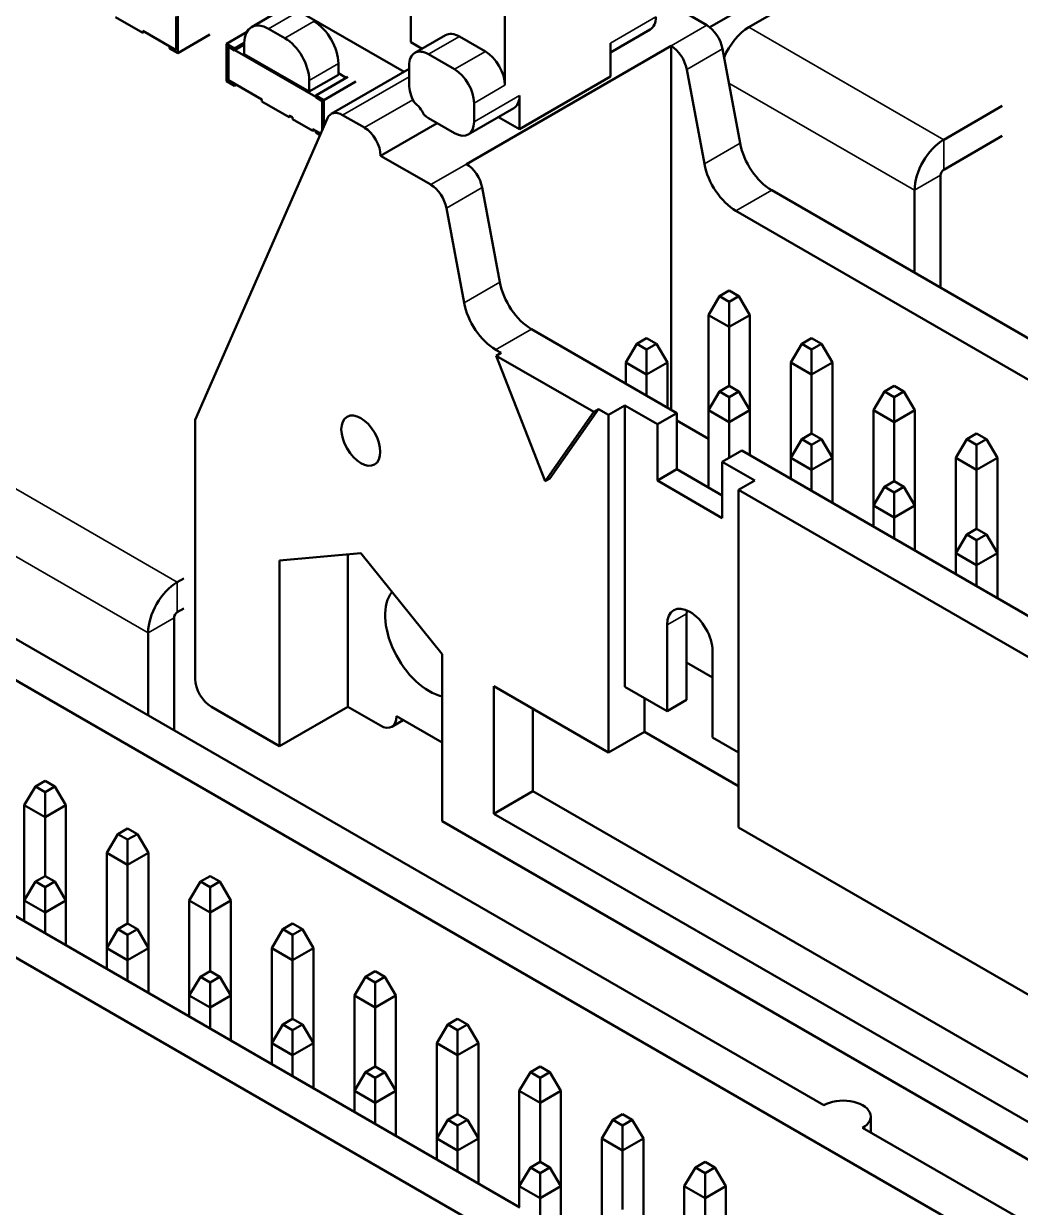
# Model space of a CAD drawing. Header units: millimetres. Extents: x 3100 to 5091, y 868 to 1900.
# Drawn here: x 4049.28 to 4070.98, y 1691.75 to 1717.52 of the extents above; entities that cross this region are included whole.
import ezdxf

# ---------------------------------------------------------------- set-up
doc = ezdxf.new("R2010")
doc.units = ezdxf.units.MM
doc.header["$LTSCALE"] = 1.8
doc.layers.add('외형선(ISO)', color=7, linetype='Continuous', lineweight=50)
doc.layers.add('좁은 외형선(ISO)', color=7, linetype='Continuous', lineweight=35)

msp = doc.modelspace()

# ---------------------------------------------------------------- linework, layer by layer
at = {"layer": '외형선(ISO)'}
for p, q in [((4057.561, 1716.468), (4047.674, 1722.177)), ((4057.705, 1717.115), (4057.705, 1719.488)), ((4059.755, 1718.958), (4059.755, 1716.176)), ((4065.493, 1718.176), (4064.215, 1717.438)), ((4065.069, 1717.441), (4066.342, 1718.176)), ((4064.15, 1717.482), (4063.308, 1717.968)), ((4051.279, 1717.662), (4051.876, 1717.318)), ((4052.597, 1717.671), (4052.597, 1716.936)), ((4052.633, 1716.875), (4052.633, 1717.691)), ((4054.236, 1717.441), (4054.872, 1717.809)), ((4054.611, 1717.404), (4054.965, 1717.2)), ((4062.919, 1717.392), (4062.053, 1716.892)), ((4052.461, 1717.02), (4051.876, 1717.358)), ((4051.876, 1717.358), (4051.876, 1717.318)), ((4053.331, 1717.278), (4052.633, 1716.875)), ((4054.133, 1717.332), (4053.694, 1717.079)), ((4058.465, 1717.267), (4057.794, 1716.88)), ((4059.331, 1716.911), (4058.765, 1717.238)), ((4052.456, 1717.017), (4052.461, 1717.02)), ((4052.456, 1717.017), (4052.456, 1716.977)), ((4052.597, 1716.936), (4052.456, 1717.017)), ((4052.456, 1716.977), (4052.633, 1716.875)), ((4052.461, 1717.02), (4052.597, 1716.942)), ((4053.694, 1716.262), (4053.694, 1717.079)), ((4053.694, 1717.079), (4053.87, 1716.977)), ((4053.87, 1716.936), (4053.729, 1717.017)), ((4053.729, 1717.017), (4053.729, 1716.282)), ((4053.735, 1716.285), (4053.735, 1717.014)), ((4053.87, 1716.977), (4054.081, 1717.098)), ((4053.87, 1716.936), (4053.87, 1716.977)), ((4053.87, 1716.936), (4053.876, 1716.939)), ((4053.876, 1716.939), (4054.081, 1717.057)), ((4053.876, 1716.939), (4055.638, 1715.921)), ((4054.081, 1716.853), (4054.081, 1717.098)), ((4057.953, 1716.972), (4057.705, 1717.115)), ((4058.917, 1714.461), (4063.372, 1717.033)), ((4062.053, 1716.365), (4062.053, 1717.095)), ((4063.372, 1717.033), (4063.372, 1709.113)), ((4064.494, 1716.971), (4064.877, 1714.912)), ((4055.495, 1716.037), (4054.081, 1716.853)), ((4056.131, 1716.649), (4056.131, 1716.404)), ((4058.659, 1716.523), (4058.094, 1716.85)), ((4055.495, 1716.037), (4056.131, 1716.404)), ((4056.336, 1716.359), (4055.638, 1715.956)), ((4055.973, 1715.551), (4057.669, 1716.531)), ((4056.131, 1716.437), (4056.301, 1716.339)), ((4057.669, 1716.605), (4057.669, 1716.197)), ((4062.053, 1716.365), (4060.074, 1715.222)), ((4063.716, 1716.522), (4064.099, 1714.463)), ((4053.87, 1716.16), (4053.694, 1716.262)), ((4053.735, 1716.285), (4053.729, 1716.282)), ((4053.729, 1716.282), (4053.87, 1716.201)), ((4053.876, 1716.204), (4053.735, 1716.285)), ((4053.876, 1716.204), (4053.87, 1716.201)), ((4053.87, 1716.16), (4053.87, 1716.201)), ((4053.911, 1716.184), (4053.87, 1716.16)), ((4054.461, 1715.866), (4053.876, 1716.204)), ((4055.495, 1716.282), (4055.495, 1716.037)), ((4055.815, 1715.854), (4056.513, 1716.257)), ((4054.461, 1715.825), (4054.461, 1715.866)), ((4055.638, 1715.956), (4055.638, 1715.915)), ((4055.638, 1715.956), (4055.815, 1715.854)), ((4055.78, 1715.833), (4055.638, 1715.915)), ((4055.815, 1715.854), (4055.815, 1715.278)), ((4060.074, 1715.222), (4060.074, 1715.952)), ((4054.461, 1715.825), (4055.058, 1715.481)), ((4055.78, 1715.198), (4055.78, 1715.833)), ((4059.949, 1715.677), (4058.959, 1715.106)), ((4059.084, 1715.788), (4059.084, 1715.38)), ((4069.312, 1714.991), (4070.585, 1715.726)), ((4055.895, 1715.461), (4053.013, 1708.888)), ((4055.129, 1715.48), (4055.058, 1715.521)), ((4055.058, 1715.521), (4055.058, 1715.481)), ((4055.129, 1715.439), (4055.129, 1715.48)), ((4055.573, 1715.183), (4055.129, 1715.439)), ((4056.697, 1715.253), (4056.223, 1715.527)), ((4057.051, 1714.64), (4058.284, 1715.352)), ((4058.659, 1715.135), (4058.094, 1715.462)), ((4060.074, 1715.222), (4059.617, 1715.485)), ((4055.643, 1715.183), (4055.573, 1715.224)), ((4055.573, 1715.224), (4055.573, 1715.183)), ((4055.608, 1715.204), (4055.573, 1715.183)), ((4055.638, 1715.18), (4055.643, 1715.183)), ((4055.638, 1715.18), (4055.638, 1715.139)), ((4055.638, 1715.18), (4055.745, 1715.119)), ((4055.731, 1715.086), (4055.638, 1715.139)), ((4055.747, 1715.123), (4055.643, 1715.183)), ((4069.312, 1714.338), (4070.585, 1715.073)), ((4058.14, 1714.012), (4057.051, 1714.64)), ((4069.241, 1711.766), (4069.241, 1714.216)), ((4059.261, 1713.95), (4059.644, 1711.891)), ((4065.564, 1713.889), (4083.383, 1703.601)), ((4068.675, 1712.093), (4068.675, 1713.889)), ((4058.483, 1713.5), (4058.866, 1711.441)), ((4064.786, 1713.44), (4099.203, 1693.57)), ((4064.425, 1711.582), (4064.185, 1711.174)), ((4064.638, 1711.705), (4064.425, 1711.582)), ((4064.425, 1711.582), (4064.638, 1711.46)), ((4064.638, 1711.705), (4064.85, 1711.582)), ((4064.638, 1711.46), (4064.85, 1711.582)), ((4064.638, 1711.46), (4064.638, 1710.913)), ((4065.09, 1711.174), (4064.85, 1711.582)), ((4064.185, 1711.174), (4064.638, 1710.913)), ((4064.185, 1711.174), (4064.185, 1709.1)), ((4065.09, 1711.174), (4064.638, 1710.913)), ((4065.09, 1711.174), (4065.09, 1709.1)), ((4063.499, 1709.039), (4060.332, 1710.868)), ((4064.638, 1709.631), (4064.638, 1710.913)), ((4062.629, 1710.545), (4062.389, 1710.137)), ((4062.629, 1710.545), (4062.841, 1710.668)), ((4062.629, 1710.545), (4062.841, 1710.423)), ((4062.841, 1710.668), (4063.054, 1710.545)), ((4063.054, 1710.545), (4062.841, 1710.423)), ((4063.054, 1710.545), (4063.294, 1710.137)), ((4066.221, 1710.545), (4065.981, 1710.137)), ((4066.434, 1710.668), (4066.221, 1710.545)), ((4066.221, 1710.545), (4066.434, 1710.423)), ((4066.434, 1710.668), (4066.646, 1710.545)), ((4066.434, 1710.423), (4066.646, 1710.545)), ((4066.886, 1710.137), (4066.646, 1710.545)), ((4059.554, 1710.419), (4059.674, 1710.35)), ((4059.674, 1710.35), (4059.568, 1710.288)), ((4059.568, 1710.288), (4061.689, 1709.064)), ((4059.568, 1710.288), (4060.629, 1707.553)), ((4062.841, 1709.876), (4062.841, 1710.423)), ((4066.434, 1710.423), (4066.434, 1709.876)), ((4062.389, 1709.68), (4062.389, 1710.137)), ((4062.841, 1709.876), (4062.389, 1710.137)), ((4063.294, 1710.137), (4062.841, 1709.876)), ((4063.294, 1709.158), (4063.294, 1710.137)), ((4065.981, 1710.137), (4066.434, 1709.876)), ((4065.981, 1710.137), (4065.981, 1708.063)), ((4066.886, 1710.137), (4066.434, 1709.876)), ((4066.886, 1710.137), (4066.886, 1708.063)), ((4062.841, 1709.419), (4062.841, 1709.876)), ((4066.434, 1708.594), (4066.434, 1709.876)), ((4064.425, 1709.509), (4064.185, 1709.1)), ((4064.425, 1709.509), (4064.638, 1709.631)), ((4064.425, 1709.509), (4064.638, 1709.386)), ((4064.85, 1709.509), (4064.638, 1709.631)), ((4064.638, 1709.386), (4064.85, 1709.509)), ((4064.85, 1709.509), (4065.09, 1709.1)), ((4067.777, 1709.1), (4068.018, 1709.509)), ((4068.018, 1709.509), (4068.23, 1709.631)), ((4068.23, 1709.386), (4068.018, 1709.509)), ((4068.23, 1709.631), (4068.442, 1709.509)), ((4068.442, 1709.509), (4068.23, 1709.386)), ((4068.442, 1709.509), (4068.682, 1709.1)), ((4062.368, 1709.203), (4062.014, 1708.998)), ((4063.075, 1708.794), (4062.368, 1709.203)), ((4062.368, 1709.203), (4062.368, 1703.079)), ((4064.638, 1709.386), (4064.638, 1708.839)), ((4068.23, 1708.839), (4068.23, 1709.386)), ((4053.013, 1708.888), (4053.013, 1703.254)), ((4061.689, 1709.064), (4060.629, 1707.553)), ((4060.735, 1707.614), (4061.795, 1709.125)), ((4061.689, 1709.064), (4061.795, 1709.125)), ((4061.795, 1709.125), (4062.014, 1708.998)), ((4062.014, 1701.65), (4062.014, 1708.998)), ((4063.499, 1709.039), (4063.075, 1708.794)), ((4063.499, 1709.039), (4063.499, 1707.814)), ((4064.185, 1707.419), (4064.185, 1709.1)), ((4064.638, 1708.839), (4064.185, 1709.1)), ((4065.09, 1709.1), (4064.638, 1708.839)), ((4065.09, 1708.121), (4065.09, 1709.1)), ((4067.777, 1707.026), (4067.777, 1709.1)), ((4067.777, 1709.1), (4068.23, 1708.839)), ((4068.682, 1709.1), (4068.23, 1708.839)), ((4068.682, 1709.1), (4068.682, 1707.026)), ((4063.075, 1708.794), (4063.075, 1707.57)), ((4063.499, 1708.876), (4064.185, 1708.48)), ((4064.638, 1708.063), (4064.638, 1708.839)), ((4068.23, 1708.839), (4068.23, 1707.557)), ((4066.221, 1708.472), (4065.981, 1708.063)), ((4066.221, 1708.472), (4066.434, 1708.594)), ((4066.434, 1708.349), (4066.221, 1708.472)), ((4066.646, 1708.472), (4066.434, 1708.594)), ((4066.434, 1708.349), (4066.646, 1708.472)), ((4066.886, 1708.063), (4066.646, 1708.472)), ((4069.573, 1708.063), (4069.814, 1708.472)), ((4070.026, 1708.594), (4069.814, 1708.472)), ((4070.026, 1708.349), (4069.814, 1708.472)), ((4070.238, 1708.472), (4070.026, 1708.594)), ((4070.026, 1708.349), (4070.238, 1708.472)), ((4070.478, 1708.063), (4070.238, 1708.472)), ((4064.489, 1707.978), (4064.914, 1708.223)), ((4076.772, 1701.376), (4064.914, 1708.223)), ((4066.434, 1708.349), (4066.434, 1707.802)), ((4070.026, 1708.349), (4070.026, 1707.802)), ((4065.196, 1707.57), (4064.489, 1707.978)), ((4064.489, 1706.753), (4064.489, 1707.978)), ((4066.434, 1707.802), (4065.981, 1708.063)), ((4065.981, 1707.606), (4065.981, 1708.063)), ((4066.886, 1708.063), (4066.434, 1707.802)), ((4066.886, 1707.084), (4066.886, 1708.063)), ((4070.026, 1707.802), (4069.573, 1708.063)), ((4069.573, 1708.063), (4069.573, 1705.989)), ((4070.478, 1708.063), (4070.026, 1707.802)), ((4070.478, 1705.989), (4070.478, 1708.063)), ((4060.629, 1707.553), (4060.735, 1707.614)), ((4063.075, 1707.57), (4063.499, 1707.814)), ((4063.499, 1707.814), (4064.489, 1707.243)), ((4066.434, 1707.802), (4066.434, 1707.345)), ((4070.026, 1706.52), (4070.026, 1707.802)), ((4063.075, 1707.57), (4064.489, 1706.753)), ((4065.196, 1707.57), (4064.843, 1707.365)), ((4064.843, 1707.365), (4075.994, 1700.927)), ((4064.843, 1707.365), (4064.843, 1700.017)), ((4068.018, 1707.435), (4067.777, 1707.026)), ((4068.018, 1707.435), (4068.23, 1707.557)), ((4068.23, 1707.312), (4068.018, 1707.435)), ((4068.23, 1707.557), (4068.442, 1707.435)), ((4068.23, 1707.312), (4068.442, 1707.435)), ((4068.682, 1707.026), (4068.442, 1707.435)), ((4068.23, 1707.312), (4068.23, 1706.765)), ((4067.777, 1707.026), (4067.777, 1706.569)), ((4067.777, 1707.026), (4068.23, 1706.765)), ((4068.23, 1706.765), (4068.682, 1707.026)), ((4068.682, 1707.026), (4068.682, 1706.047)), ((4068.23, 1706.308), (4068.23, 1706.765)), ((4069.814, 1706.398), (4069.573, 1705.989)), ((4069.814, 1706.398), (4070.026, 1706.52)), ((4070.026, 1706.275), (4069.814, 1706.398)), ((4070.026, 1706.52), (4070.238, 1706.398)), ((4070.026, 1706.275), (4070.238, 1706.398)), ((4070.478, 1705.989), (4070.238, 1706.398)), ((4070.026, 1706.275), (4070.026, 1705.728)), ((4054.851, 1705.832), (4056.619, 1705.99)), ((4054.851, 1701.785), (4054.851, 1705.832)), ((4056.336, 1702.642), (4056.336, 1705.964)), ((4056.619, 1705.99), (4058.387, 1703.79)), ((4069.573, 1705.989), (4069.573, 1705.533)), ((4069.573, 1705.989), (4070.026, 1705.728)), ((4070.026, 1705.728), (4070.478, 1705.989)), ((4070.478, 1705.989), (4070.478, 1705.01)), ((4070.026, 1705.271), (4070.026, 1705.728)), ((4052.624, 1705.357), (4052.766, 1705.438)), ((4052.624, 1704.704), (4052.766, 1704.785)), ((4052.553, 1702.132), (4052.553, 1704.581)), ((4063.712, 1704.671), (4063.712, 1703.609)), ((4048.876, 1704.255), (4066.696, 1693.967)), ((4051.988, 1702.458), (4051.988, 1704.255)), ((4063.287, 1704.426), (4063.287, 1702.548)), ((4048.099, 1703.805), (4082.515, 1683.935)), ((4058.387, 1703.79), (4058.387, 1700.152)), ((4064.277, 1701.977), (4064.277, 1703.854)), ((4064.277, 1703.283), (4063.712, 1703.609)), ((4063.712, 1702.793), (4063.712, 1703.609)), ((4059.518, 1700.315), (4059.518, 1703.091)), ((4062.014, 1701.65), (4059.518, 1703.091)), ((4063.287, 1702.548), (4062.368, 1703.079)), ((4062.792, 1702.099), (4062.792, 1702.834)), ((4063.712, 1702.793), (4063.287, 1702.548)), ((4053.367, 1702.642), (4054.851, 1701.785)), ((4056.336, 1702.642), (4054.851, 1701.785)), ((4056.336, 1702.642), (4057.044, 1702.234)), ((4060.367, 1700.805), (4060.367, 1702.601)), ((4057.294, 1702.209), (4057.544, 1702.353)), ((4057.397, 1702.438), (4058.387, 1701.866)), ((4062.792, 1702.099), (4062.014, 1701.65)), ((4064.843, 1700.915), (4062.792, 1702.099)), ((4064.843, 1701.65), (4064.277, 1701.977)), ((4049.534, 1700.911), (4049.293, 1700.503)), ((4049.746, 1701.033), (4049.534, 1700.911)), ((4049.534, 1700.911), (4049.746, 1700.788)), ((4049.746, 1701.033), (4049.958, 1700.911)), ((4049.746, 1700.788), (4049.958, 1700.911)), ((4050.198, 1700.503), (4049.958, 1700.911)), ((4049.746, 1700.788), (4049.746, 1700.241)), ((4059.518, 1700.315), (4060.367, 1700.805)), ((4081.904, 1688.371), (4060.367, 1700.805)), ((4049.293, 1700.503), (4049.746, 1700.241)), ((4049.293, 1700.503), (4049.293, 1698.429)), ((4050.198, 1700.503), (4049.746, 1700.241)), ((4050.198, 1700.503), (4050.198, 1698.429)), ((4049.746, 1698.959), (4049.746, 1700.241)), ((4082.545, 1686.204), (4058.387, 1700.152)), ((4081.138, 1687.833), (4059.518, 1700.315)), ((4051.089, 1699.466), (4051.33, 1699.874)), ((4051.33, 1699.874), (4051.542, 1699.996)), ((4051.542, 1699.751), (4051.33, 1699.874)), ((4051.542, 1699.996), (4051.754, 1699.874)), ((4051.754, 1699.874), (4051.542, 1699.751)), ((4051.754, 1699.874), (4051.994, 1699.466)), ((4064.843, 1700.017), (4083.459, 1689.269)), ((4051.542, 1699.204), (4051.542, 1699.751)), ((4051.089, 1697.392), (4051.089, 1699.466)), ((4051.089, 1699.466), (4051.542, 1699.204)), ((4051.994, 1699.466), (4051.542, 1699.204)), ((4051.994, 1699.466), (4051.994, 1697.392)), ((4051.542, 1699.204), (4051.542, 1697.922)), ((4049.534, 1698.837), (4049.293, 1698.429)), ((4049.534, 1698.837), (4049.746, 1698.959)), ((4049.746, 1698.714), (4049.534, 1698.837)), ((4049.958, 1698.837), (4049.746, 1698.959)), ((4049.746, 1698.714), (4049.958, 1698.837)), ((4050.198, 1698.429), (4049.958, 1698.837)), ((4052.885, 1698.429), (4053.126, 1698.837)), ((4053.338, 1698.959), (4053.126, 1698.837)), ((4053.338, 1698.714), (4053.126, 1698.837)), ((4053.55, 1698.837), (4053.338, 1698.959)), ((4053.338, 1698.714), (4053.55, 1698.837)), ((4053.791, 1698.429), (4053.55, 1698.837)), ((4060.084, 1691.742), (4048.226, 1698.588)), ((4049.746, 1698.714), (4049.746, 1698.167)), ((4053.338, 1698.714), (4053.338, 1698.167)), ((4049.746, 1698.167), (4049.293, 1698.429)), ((4049.293, 1697.972), (4049.293, 1698.429)), ((4050.198, 1698.429), (4049.746, 1698.167)), ((4050.198, 1697.449), (4050.198, 1698.429)), ((4053.338, 1698.167), (4052.885, 1698.429)), ((4052.885, 1698.429), (4052.885, 1696.355)), ((4053.791, 1698.429), (4053.338, 1698.167)), ((4053.791, 1696.355), (4053.791, 1698.429)), ((4049.746, 1698.167), (4049.746, 1697.71)), ((4053.338, 1696.885), (4053.338, 1698.167)), ((4051.33, 1697.8), (4051.542, 1697.922)), ((4051.542, 1697.922), (4051.754, 1697.8)), ((4055.134, 1697.922), (4054.922, 1697.8)), ((4055.346, 1697.8), (4055.134, 1697.922)), ((4048.155, 1697.731), (4059.306, 1691.293)), ((4051.33, 1697.8), (4051.089, 1697.392)), ((4051.542, 1697.677), (4051.33, 1697.8)), ((4051.542, 1697.677), (4051.754, 1697.8)), ((4051.542, 1697.677), (4051.542, 1697.13)), ((4051.994, 1697.392), (4051.754, 1697.8)), ((4054.681, 1697.392), (4054.922, 1697.8)), ((4055.134, 1697.677), (4054.922, 1697.8)), ((4055.134, 1697.677), (4055.346, 1697.8)), ((4055.134, 1697.677), (4055.134, 1697.13)), ((4055.587, 1697.392), (4055.346, 1697.8)), ((4051.089, 1697.392), (4051.089, 1696.935)), ((4051.089, 1697.392), (4051.542, 1697.13)), ((4051.542, 1697.13), (4051.994, 1697.392)), ((4051.994, 1697.392), (4051.994, 1696.412)), ((4055.134, 1697.13), (4054.681, 1697.392)), ((4054.681, 1697.392), (4054.681, 1695.318)), ((4055.587, 1697.392), (4055.134, 1697.13)), ((4055.587, 1695.318), (4055.587, 1697.392)), ((4051.542, 1696.674), (4051.542, 1697.13)), ((4055.134, 1695.849), (4055.134, 1697.13)), ((4053.126, 1696.763), (4053.338, 1696.885)), ((4053.338, 1696.885), (4053.55, 1696.763)), ((4056.93, 1696.885), (4056.718, 1696.763)), ((4057.142, 1696.763), (4056.93, 1696.885)), ((4053.126, 1696.763), (4052.885, 1696.355)), ((4053.338, 1696.641), (4053.126, 1696.763)), ((4053.338, 1696.641), (4053.55, 1696.763)), ((4053.338, 1696.641), (4053.338, 1696.093)), ((4053.791, 1696.355), (4053.55, 1696.763)), ((4056.478, 1696.355), (4056.718, 1696.763)), ((4056.93, 1696.641), (4056.718, 1696.763)), ((4056.93, 1696.641), (4057.142, 1696.763)), ((4056.93, 1696.641), (4056.93, 1696.093)), ((4057.383, 1696.355), (4057.142, 1696.763)), ((4052.885, 1696.355), (4052.885, 1695.898)), ((4052.885, 1696.355), (4053.338, 1696.093)), ((4053.338, 1696.093), (4053.791, 1696.355)), ((4053.791, 1696.355), (4053.791, 1695.375)), ((4056.93, 1696.093), (4056.478, 1696.355)), ((4056.478, 1696.355), (4056.478, 1694.281)), ((4057.383, 1696.355), (4056.93, 1696.093)), ((4057.383, 1694.281), (4057.383, 1696.355)), ((4053.338, 1695.637), (4053.338, 1696.093)), ((4056.93, 1694.812), (4056.93, 1696.093)), ((4054.922, 1695.726), (4055.134, 1695.849)), ((4055.134, 1695.849), (4055.346, 1695.726)), ((4058.726, 1695.849), (4058.514, 1695.726)), ((4058.938, 1695.726), (4058.726, 1695.849)), ((4054.922, 1695.726), (4054.681, 1695.318)), ((4055.134, 1695.604), (4054.922, 1695.726)), ((4055.134, 1695.604), (4055.346, 1695.726)), ((4055.134, 1695.604), (4055.134, 1695.057)), ((4055.587, 1695.318), (4055.346, 1695.726)), ((4058.274, 1695.318), (4058.514, 1695.726)), ((4058.726, 1695.604), (4058.514, 1695.726)), ((4058.726, 1695.604), (4058.938, 1695.726)), ((4058.726, 1695.604), (4058.726, 1695.057)), ((4059.179, 1695.318), (4058.938, 1695.726)), ((4054.681, 1695.318), (4054.681, 1694.861)), ((4054.681, 1695.318), (4055.134, 1695.057)), ((4055.134, 1695.057), (4055.587, 1695.318)), ((4055.587, 1695.318), (4055.587, 1694.338)), ((4058.726, 1695.057), (4058.274, 1695.318)), ((4058.274, 1695.318), (4058.274, 1693.244)), ((4059.179, 1695.318), (4058.726, 1695.057)), ((4059.179, 1693.244), (4059.179, 1695.318)), ((4055.134, 1694.6), (4055.134, 1695.057)), ((4058.726, 1693.775), (4058.726, 1695.057)), ((4056.718, 1694.689), (4056.93, 1694.812)), ((4056.93, 1694.812), (4057.142, 1694.689)), ((4060.522, 1694.812), (4060.31, 1694.689)), ((4060.734, 1694.689), (4060.522, 1694.812)), ((4056.718, 1694.689), (4056.478, 1694.281)), ((4056.93, 1694.567), (4056.718, 1694.689)), ((4056.93, 1694.567), (4057.142, 1694.689)), ((4056.93, 1694.567), (4056.93, 1694.02)), ((4057.383, 1694.281), (4057.142, 1694.689)), ((4060.07, 1694.281), (4060.31, 1694.689)), ((4060.522, 1694.567), (4060.31, 1694.689)), ((4060.522, 1694.567), (4060.734, 1694.689)), ((4060.522, 1694.567), (4060.522, 1694.02)), ((4060.975, 1694.281), (4060.734, 1694.689)), ((4056.478, 1694.281), (4056.478, 1693.824)), ((4056.478, 1694.281), (4056.93, 1694.02)), ((4056.93, 1694.02), (4057.383, 1694.281)), ((4057.383, 1694.281), (4057.383, 1693.301)), ((4060.522, 1694.02), (4060.07, 1694.281)), ((4060.07, 1694.281), (4060.07, 1692.207)), ((4060.975, 1694.281), (4060.522, 1694.02)), ((4060.975, 1692.207), (4060.975, 1694.281)), ((4056.93, 1693.563), (4056.93, 1694.02)), ((4060.522, 1692.738), (4060.522, 1694.02)), ((4058.514, 1693.652), (4058.726, 1693.775)), ((4058.726, 1693.775), (4058.938, 1693.652)), ((4062.318, 1693.775), (4062.106, 1693.652)), ((4062.53, 1693.652), (4062.318, 1693.775)), ((4067.72, 1693.722), (4067.72, 1693.375)), ((4058.514, 1693.652), (4058.274, 1693.244)), ((4058.726, 1693.53), (4058.514, 1693.652)), ((4058.726, 1693.53), (4058.938, 1693.652)), ((4058.726, 1693.53), (4058.726, 1692.983)), ((4059.179, 1693.244), (4058.938, 1693.652)), ((4061.866, 1693.244), (4062.106, 1693.652)), ((4062.318, 1693.53), (4062.106, 1693.652)), ((4062.318, 1693.53), (4062.53, 1693.652)), ((4062.318, 1693.53), (4062.318, 1692.983)), ((4062.771, 1693.244), (4062.53, 1693.652)), ((4067.544, 1693.477), (4082.545, 1684.816)), ((4058.274, 1693.244), (4058.274, 1692.787)), ((4058.274, 1693.244), (4058.726, 1692.983)), ((4058.726, 1692.983), (4059.179, 1693.244)), ((4059.179, 1693.244), (4059.179, 1692.264)), ((4062.318, 1692.983), (4061.866, 1693.244)), ((4061.866, 1693.244), (4061.866, 1691.17)), ((4062.771, 1693.244), (4062.318, 1692.983)), ((4062.771, 1691.17), (4062.771, 1693.244)), ((4058.726, 1692.526), (4058.726, 1692.983)), ((4062.318, 1691.701), (4062.318, 1692.983)), ((4060.31, 1692.615), (4060.522, 1692.738)), ((4060.522, 1692.738), (4060.734, 1692.615)), ((4063.902, 1692.615), (4064.114, 1692.738)), ((4064.114, 1692.738), (4064.326, 1692.615)), ((4060.31, 1692.615), (4060.07, 1692.207)), ((4060.522, 1692.493), (4060.31, 1692.615)), ((4060.522, 1692.493), (4060.734, 1692.615)), ((4060.522, 1692.493), (4060.522, 1691.946)), ((4060.975, 1692.207), (4060.734, 1692.615)), ((4063.902, 1692.615), (4063.662, 1692.207)), ((4063.902, 1692.615), (4064.114, 1692.493)), ((4064.326, 1692.615), (4064.114, 1692.493)), ((4064.114, 1691.946), (4064.114, 1692.493)), ((4064.326, 1692.615), (4064.567, 1692.207)), ((4060.07, 1692.207), (4060.07, 1691.75)), ((4060.07, 1692.207), (4060.522, 1691.946)), ((4060.522, 1691.946), (4060.975, 1692.207)), ((4060.975, 1692.207), (4060.975, 1687.716)), ((4063.662, 1690.133), (4063.662, 1692.207)), ((4063.662, 1692.207), (4064.114, 1691.946)), ((4064.567, 1692.207), (4064.114, 1691.946)), ((4064.567, 1692.207), (4064.567, 1690.133)), ((4060.522, 1687.455), (4060.522, 1691.946)), ((4064.114, 1691.946), (4064.114, 1690.664))]:
    msp.add_line(p, q, dxfattribs=at)
for centre, major_axis, start_param, end_param in [((4062.619, 1717.911), (0.3, -0.52), 0, 0.785398), ((4054.611, 1716.792), (-0.375, 0.65), 5.497787, 7.068583), ((4055.601, 1716.955), (0.375, -0.65), 0.785398, 2.356194), ((4064.15, 1717.074), (-0.25, 0.433), 4.163126, 5.497787), ((4065.069, 1716.706), (0.45, 0.779), 0.785398, 1.799905), ((4051.542, 1717.47), (-0.425, 0), 2.474115, 2.593716), ((4054.965, 1716.588), (0.375, -0.65), 0.785398, 2.356194), ((4058.765, 1716.748), (-0.3, 0.52), 5.49759, 6.283185), ((4058.094, 1716.36), (-0.3, 0.52), 5.49759, 7.068583), ((4059.331, 1716.421), (0.3, -0.52), 0.785398, 2.356194), ((4063.372, 1716.624), (-0.25, 0.433), 4.163126, 5.497787), ((4058.659, 1716.033), (0.3, -0.52), 0.785398, 2.356194), ((4058.094, 1715.952), (-0.3, 0.52), 0.785398, 1.514615), ((4059.649, 1716.197), (0.3, -0.52), 0, 0.785398), ((4056.223, 1715.119), (-0.25, 0.433), 5.497787, 6.684605), ((4057.722, 1715.436), (-0.25, 0.433), 4.591343, 5.341791), ((4054.724, 1715.632), (-0.425, 0), 2.474115, 2.593716), ((4058.094, 1715.952), (-0.3, 0.52), 2.135334, 2.356194), ((4058.659, 1715.625), (0.3, -0.52), 5.497787, 7.068583), ((4056.697, 1714.844), (-0.25, 0.433), 3.926991, 5.497787), ((4065.564, 1714.706), (-0.5, 0.866), 1.021533, 2.356194), ((4069.312, 1714.257), (0.45, 0.779), 0.785398, 2.356194), ((4058.917, 1714.052), (0.25, -0.433), 1.021533, 2.356194), ((4064.786, 1714.257), (-0.5, 0.866), 1.021533, 2.356194), ((4069.312, 1714.257), (0.05, 0.0866), 0.785398, 2.356194), ((4058.14, 1713.603), (0.25, -0.433), 1.021533, 2.356194), ((4060.332, 1711.685), (0.5, -0.866), 4.163126, 5.497787), ((4059.554, 1711.236), (0.5, -0.866), 4.163126, 5.497787), ((4052.624, 1704.622), (0.45, 0.779), 0.785398, 2.356194), ((4058.104, 1704.087), (-0.675, 1.169), 0.218449, 2.657007), ((4063.782, 1704.14), (-0.35, 0.606), 3.926991, 7.068583), ((4052.624, 1704.622), (0.05, 0.0866), 0.785398, 2.356194), ((4064.207, 1704.385), (-0.35, 0.606), 0.651137, 0.785398), ((4053.367, 1703.05), (-0.25, 0.433), 0.785398, 2.356194), ((4057.044, 1702.642), (0.25, -0.433), 5.497787, 7.068583), ((4067.12, 1693.722), (0.6, 0), 5.497787, 8.63938)]:
    msp.add_ellipse(centre, major_axis=major_axis, ratio=0.57735, start_param=start_param, end_param=end_param, dxfattribs=at)
msp.add_ellipse((4056.619, 1708.439), major_axis=(0.3, -0.52), ratio=0.57735, dxfattribs=at)
at = {"layer": '좁은 외형선(ISO)'}
for p, q in [((4054.611, 1717.404), (4055.247, 1717.772)), ((4063.043, 1717.666), (4062.053, 1717.095)), ((4054.965, 1717.2), (4055.601, 1717.568)), ((4064.15, 1717.482), (4063.372, 1717.033)), ((4065.069, 1717.441), (4069.312, 1714.991)), ((4058.765, 1717.238), (4058.094, 1716.85)), ((4059.331, 1716.911), (4058.659, 1716.523)), ((4064.494, 1716.971), (4063.716, 1716.522)), ((4055.495, 1716.282), (4056.131, 1716.649)), ((4057.669, 1716.362), (4056.223, 1715.527)), ((4059.755, 1716.176), (4059.084, 1715.788)), ((4064.633, 1716.223), (4068.675, 1713.889)), ((4056.697, 1715.253), (4057.751, 1715.861)), ((4060.074, 1715.952), (4059.084, 1715.38)), ((4064.099, 1714.463), (4064.877, 1714.912)), ((4069.312, 1714.991), (4069.312, 1714.338)), ((4058.14, 1714.012), (4058.917, 1714.461)), ((4068.675, 1713.889), (4069.241, 1714.216)), ((4058.483, 1713.5), (4059.261, 1713.95)), ((4064.786, 1713.44), (4065.564, 1713.889)), ((4059.644, 1711.891), (4058.866, 1711.441)), ((4060.332, 1710.868), (4059.554, 1710.419)), ((4048.381, 1707.806), (4052.624, 1705.357)), ((4047.945, 1706.589), (4051.988, 1704.255)), ((4052.624, 1705.357), (4052.624, 1704.704)), ((4051.988, 1704.255), (4052.553, 1704.581)), ((4063.287, 1704.426), (4063.712, 1704.671))]:
    msp.add_line(p, q, dxfattribs=at)

doc.saveas('drawing.dxf')
